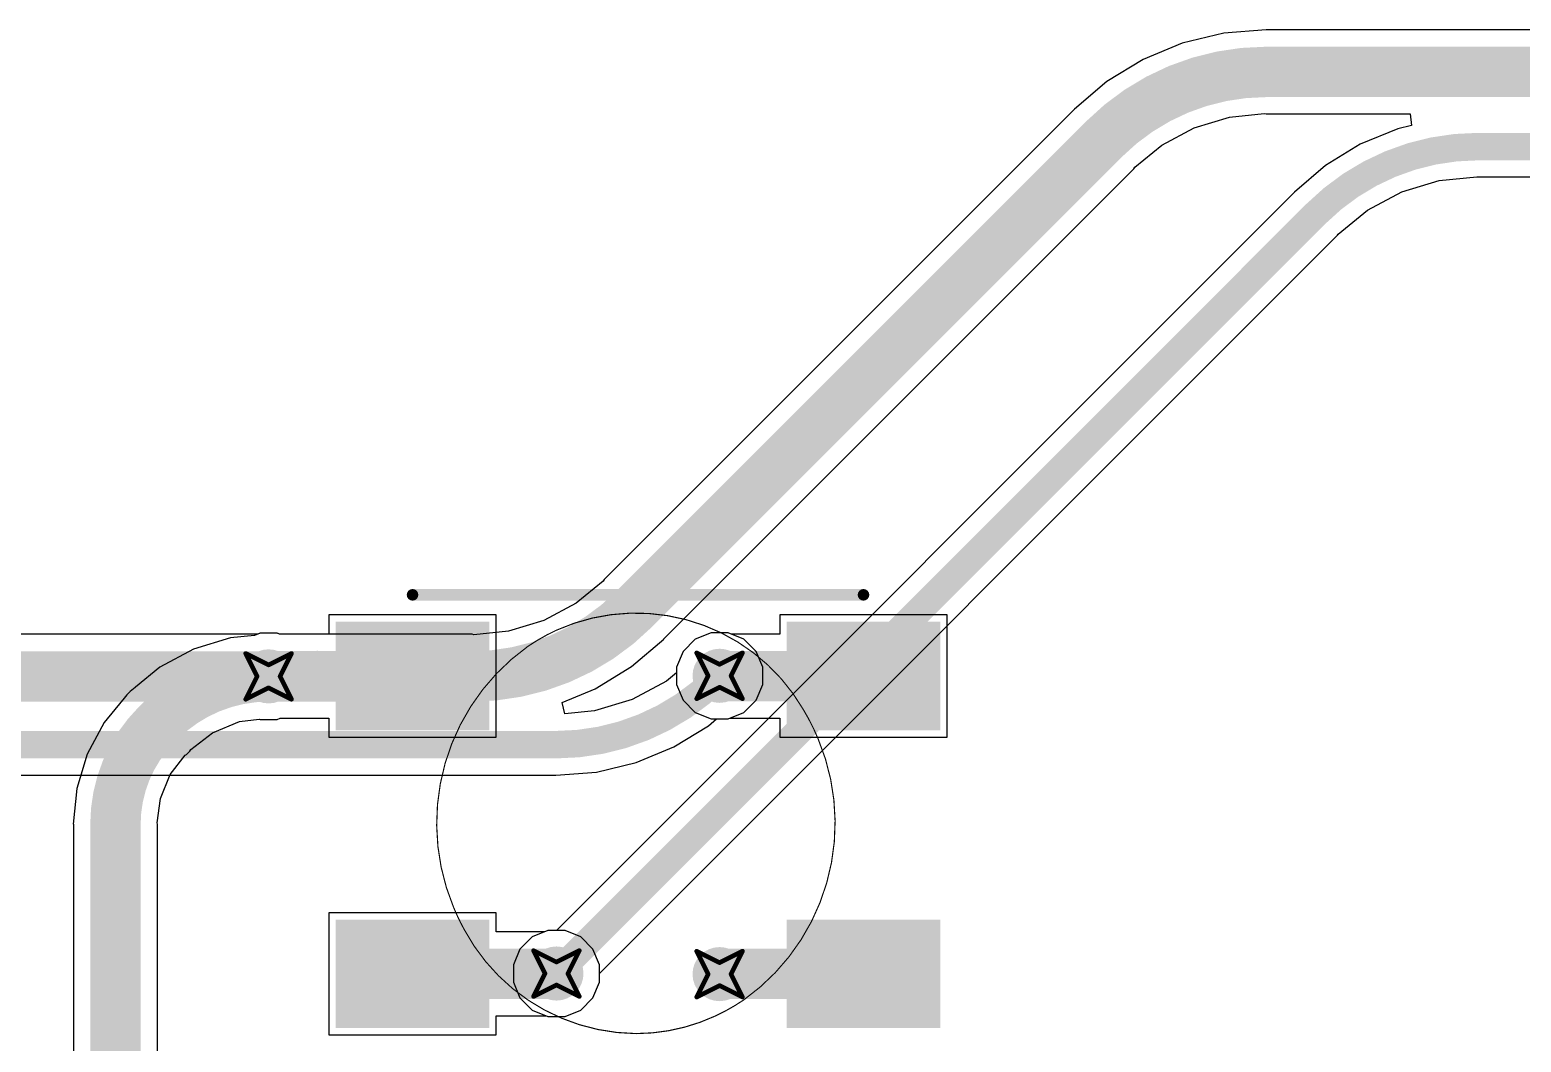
# Model space of a CAD drawing. Header units: inches. Extents: x -11 to 1110, y -7 to 455.
# Drawn here: x 111.7 to 128.23, y 318.6 to 329.82 of the extents above; entities that cross this region are included whole.
import ezdxf

# ---------------------------------------------------------------- set-up
doc = ezdxf.new("R2010")
doc.units = ezdxf.units.IN
for name, color, linetype in [('Bottom Layer', 5, 'Continuous'), ('Drill Drawing', 1, 'Continuous'), ('Mechanical 7', 56, 'Continuous'), ('Top Layer', 1, 'Continuous'), ('Top Overlay', 2, 'Continuous'), ('Top Paste', 8, 'Continuous'), ('Top Solder', 216, 'Continuous'), ('Via Holes', 16, 'Continuous')]:
    doc.layers.add(name, color=color, linetype=linetype)

msp = doc.modelspace()

# ---------------------------------------------------------------- hatches: boundary and pattern name
at = {"layer": 'Bottom Layer'}
h = msp.add_hatch(color=5, dxfattribs=at)
edge = h.paths.add_edge_path()
edge.add_arc((114.3471297, 322.65799832), 0.2999994, 0, 360)
h = msp.add_hatch(color=5, dxfattribs=at)
edge = h.paths.add_edge_path()
edge.add_arc((119.34712986, 322.66441944), 0.2999994, 0, 360)
h = msp.add_hatch(color=5, dxfattribs=at)
edge = h.paths.add_edge_path()
edge.add_arc((117.53839078, 319.36441842), 0.2999994, 0, 360)
h = msp.add_hatch(color=5, dxfattribs=at)
edge = h.paths.add_edge_path()
edge.add_arc((119.34712986, 319.35763662), 0.2999994, 0, 360)
at = {"layer": 'Top Layer'}
for points in [[(115.19276047, 323.16102754), (116.69276001, 323.16102754), (116.69276001, 322.16102954), (115.19276047, 322.16102954)], [(121.69276017, 322.16102954), (120.19276063, 322.16102954), (120.19276063, 323.16102754), (121.69276017, 323.16102754)], [(115.19276047, 319.86102652), (116.69276001, 319.86102652), (116.69276001, 318.86102852), (115.19276047, 318.86102852)], [(120.19276063, 319.86102652), (121.69276017, 319.86102652), (121.69276017, 318.86102852), (120.19276063, 318.86102852)]]:
    msp.add_hatch(color=1, dxfattribs=at).paths.add_polyline_path(points)
h = msp.add_hatch(color=1, dxfattribs=at)
edge = h.paths.add_edge_path()
edge.add_arc((114.3471297, 322.65799832), 0.2999994, 0, 360)
h = msp.add_hatch(color=1, dxfattribs=at)
edge = h.paths.add_edge_path()
edge.add_arc((119.34712986, 322.66441944), 0.2999994, 0, 360)
h = msp.add_hatch(color=1, dxfattribs=at)
edge = h.paths.add_edge_path()
edge.add_arc((117.53839078, 319.36441842), 0.2999994, 0, 360)
h = msp.add_hatch(color=1, dxfattribs=at)
edge = h.paths.add_edge_path()
edge.add_arc((119.34712986, 319.35763662), 0.2999994, 0, 360)
at = {"layer": 'Top Paste'}
for points in [[(115.19276047, 323.16102754), (116.69276001, 323.16102754), (116.69276001, 322.16102954), (115.19276047, 322.16102954)], [(121.69276017, 322.16102954), (120.19276063, 322.16102954), (120.19276063, 323.16102754), (121.69276017, 323.16102754)], [(115.19276047, 319.86102652), (116.69276001, 319.86102652), (116.69276001, 318.86102852), (115.19276047, 318.86102852)], [(120.19276063, 319.86102652), (121.69276017, 319.86102652), (121.69276017, 318.86102852), (120.19276063, 318.86102852)]]:
    msp.add_hatch(color=8, dxfattribs=at).paths.add_polyline_path(points)
at = {"layer": 'Top Solder'}
for points in [[(115.09116047, 323.26262754), (116.79436001, 323.26262754), (116.79436001, 322.05942954), (115.09116047, 322.05942954)], [(121.79436017, 322.05942954), (120.09116063, 322.05942954), (120.09116063, 323.26262754), (121.79436017, 323.26262754)], [(115.09116047, 319.96262652), (116.79436001, 319.96262652), (116.79436001, 318.75942852), (115.09116047, 318.75942852)], [(120.09116063, 319.96262652), (121.79436017, 319.96262652), (121.79436017, 318.75942852), (120.09116063, 318.75942852)]]:
    msp.add_hatch(color=216, dxfattribs=at).paths.add_polyline_path(points)
at = {"layer": 'Via Holes'}
h = msp.add_hatch(color=7, dxfattribs=at)
edge = h.paths.add_edge_path()
edge.add_arc((114.3471297, 322.65799832), 0.1499997, 0, 360)
h = msp.add_hatch(color=7, dxfattribs=at)
edge = h.paths.add_edge_path()
edge.add_arc((119.34712986, 322.66441944), 0.1499997, 0, 360)
h = msp.add_hatch(color=7, dxfattribs=at)
edge = h.paths.add_edge_path()
edge.add_arc((117.53839078, 319.36441842), 0.1499997, 0, 360)
h = msp.add_hatch(color=7, dxfattribs=at)
edge = h.paths.add_edge_path()
edge.add_arc((119.34712986, 319.35763662), 0.1499997, 0, 360)

# ---------------------------------------------------------------- linework, layer by layer
at = {"layer": 'Bottom Layer'}
for p, q in [((124.93636684, 329.78743034), (124.47763014, 329.67729848)), ((125.40668086, 329.82444576), (124.93636684, 329.78743034)), ((125.40668086, 329.82413334), (125.40668086, 329.82444576)), ((129.72550636, 329.82413334), (125.40668086, 329.82413334)), ((124.47763014, 329.67729848), (124.04177376, 329.49676036)), ((124.04177376, 329.49676036), (123.63952412, 329.25026098)), ((123.63952412, 329.25026098), (123.28078722, 328.94387094)), ((123.2810082, 328.94364996), (118.06892566, 323.73156742)), ((123.28078722, 328.94387094), (123.2810082, 328.94364996)), ((125.00087014, 328.85812308), (125.38559378, 328.8960148)), ((125.38559378, 328.8960148), (125.40668086, 328.89182126)), ((125.40668086, 328.89182126), (127.00342138, 328.89182126)), ((127.00342138, 328.89182126), (127.0184531, 328.76482126)), ((124.25103166, 328.54752934), (124.61065502, 328.739754)), ((124.61065502, 328.739754), (125.00087014, 328.85812308)), ((126.86659158, 328.7283621), (126.449201, 328.55547446)), ((127.0184531, 328.76482126), (126.86659158, 328.7283621)), ((126.449201, 328.55547446), (126.0639973, 328.31941956)), ((123.95219304, 328.30227964), (124.25103166, 328.54752934)), ((118.72816742, 323.07232566), (123.9402525, 328.2844082)), ((123.9402525, 328.2844082), (123.95219304, 328.30227964)), ((126.0639973, 328.31941956), (125.7204623, 328.02601146)), ((126.91141242, 328.0298748), (127.32556704, 328.1555082799999)), ((127.32556704, 328.1555082799999), (127.74148188, 328.19647086)), ((127.74148188, 328.19647086), (127.75627484, 328.19352954)), ((127.75627484, 328.19352954), (132.96199214, 328.19352954)), ((125.72216156, 328.0243122), (117.54006718, 319.84221782)), ((125.7204623, 328.02601146), (125.72216156, 328.0243122)), ((126.52972662, 327.82585946), (126.91141242, 328.0298748)), ((126.20666402, 327.56073172), (126.52972662, 327.82585946)), ((126.19828456, 327.5481892), (126.20666402, 327.56073172)), ((118.01619018, 319.36609482), (126.19828456, 327.5481892)), ((118.05698512, 323.71369852), (117.75814396, 323.46844628)), ((118.06892566, 323.73156742), (118.05698512, 323.71369852)), ((117.75814396, 323.46844628), (117.3985206, 323.27622162)), ((117.3985206, 323.27622162), (117.00830548, 323.15785254)), ((114.22398034, 323.12415436), (103.84770188, 323.12415436)), ((114.25209052, 323.13579772), (114.22398034, 323.12415436)), ((114.44216888, 323.13579772), (114.25209052, 323.13579772)), ((114.47027906, 323.12415436), (114.44216888, 323.13579772)), ((116.60249476, 323.12415436), (114.47027906, 323.12415436)), ((116.62358184, 323.11996082), (116.60249476, 323.12415436)), ((117.00830548, 323.15785254), (116.62358184, 323.11996082)), ((119.25209068, 323.14221884), (119.07647762, 323.06947832)), ((119.44216904, 323.14221884), (119.25209068, 323.14221884)), ((119.6177821, 323.06947832), (119.44216904, 323.14221884)), ((118.3696515, 322.76571464), (118.7283884, 323.07210468)), ((118.7283884, 323.07210468), (118.72816742, 323.07232566)), ((118.94207098, 322.93507168), (118.86933046, 322.75945862)), ((119.07647762, 323.06947832), (118.94207098, 322.93507168)), ((119.75218874, 322.93507168), (119.6177821, 323.06947832)), ((119.82492926, 322.75945862), (119.75218874, 322.93507168)), ((117.96740186, 322.51921526), (118.3696515, 322.76571464)), ((118.757954, 322.60513838), (118.3762682, 322.40112304)), ((118.86933046, 322.69654282), (118.757954, 322.60513838)), ((118.86933046, 322.75945862), (118.86933046, 322.69654282)), ((119.82492926, 322.56938026), (119.82492926, 322.75945862)), ((117.60129134, 322.3675671), (117.96740186, 322.51921526)), ((119.75218874, 322.3937672), (119.82492926, 322.56938026)), ((117.63248762, 322.24302582), (117.60129134, 322.3675671)), ((117.96211358, 322.27548956), (117.63248762, 322.24302582)), ((118.3762682, 322.40112304), (117.96211358, 322.27548956)), ((119.6177821, 322.25936056), (119.75218874, 322.3937672)), ((118.83847962, 321.8755233799999), (119.22368332, 322.1115782799999)), ((119.22368332, 322.1115782799999), (119.31154446, 322.18662004)), ((119.31154446, 322.18662004), (119.44216904, 322.18662004)), ((119.44216904, 322.18662004), (119.6177821, 322.25936056)), ((118.42108904, 321.70263574), (118.83847962, 321.8755233799999)), ((117.9817935, 321.59716986), (118.42108904, 321.70263574)), ((104.95747868, 321.56412954), (117.53140578, 321.56412954)), ((117.53140578, 321.56172416), (117.9817935, 321.59716986)), ((117.53140578, 321.56412954), (117.53140578, 321.56172416)), ((117.4433516, 319.84221782), (117.26773854, 319.7694773)), ((117.54006718, 319.84221782), (117.4433516, 319.84221782)), ((117.1333319, 319.63507066), (117.06059138, 319.4594576)), ((117.26773854, 319.7694773), (117.1333319, 319.63507066)), ((117.06059138, 319.4594576), (117.06059138, 319.26937924)), ((118.01619018, 319.26937924), (118.01619018, 319.36609482)), ((117.06059138, 319.26937924), (117.1333319, 319.09376618)), ((117.94344966, 319.09376618), (118.01619018, 319.26937924)), ((117.1333319, 319.09376618), (117.26773854, 318.95935954)), ((117.26773854, 318.95935954), (117.4433516, 318.88661902)), ((117.63342996, 318.88661902), (117.80904302, 318.95935954)), ((117.80904302, 318.95935954), (117.94344966, 319.09376618)), ((117.4433516, 318.88661902), (117.63342996, 318.88661902))]:
    msp.add_line(p, q, dxfattribs=at)
for points in [[(123.61062908, 328.61402908, 0.5588, 0.5588, -0.198912367379658), (125.40668086, 329.3579773, 0.5588, 0.5588, 0)], [(125.40668086, 329.3579773, 0.5588, 0.5588, 0), (129.84865572, 329.3579773, 0.5588, 0.5588, 0)], [(118.39854654, 323.40194654, 0.5588, 0.5588, 0), (123.61062908, 328.61402908, 0.5588, 0.5588, 0)], [(125.96022306, 327.7862507, 0.3048, 0.3048, -0.198912367379658), (127.75627484, 328.53019892, 0.3048, 0.3048, 0)], [(127.75627484, 328.53019892, 0.3048, 0.3048, 0), (132.96199214, 328.53019892, 0.3048, 0.3048, 0)], [(117.53839078, 319.36441842, 0.3048, 0.3048, 0), (125.96022306, 327.7862507, 0.3048, 0.3048, 0)], [(118.39854654, 323.40194654, 0.5588, 0.5588, -0.198912367379658), (116.60249476, 322.65799832, 0.5588, 0.5588, 0)], [(103.84770188, 322.65799832, 0.5588, 0.5588, 0), (114.3471297, 322.65799832, 0.5588, 0.5588, 0)], [(114.3471297, 322.65799832, 0.5588, 0.5588, 0), (116.60249476, 322.65799832, 0.5588, 0.5588, 0)], [(119.32745756, 322.64474714, 0.3048, 0.3048, -0.198912367379658), (117.53140578, 321.90079892, 0.3048, 0.3048, 0)], [(119.32745756, 322.64474714, 0.3048, 0.3048, 0), (119.34712986, 322.66441944, 0.3048, 0.3048, 0)], [(104.95747868, 321.90079892, 0.3048, 0.3048, 0), (117.53140578, 321.90079892, 0.3048, 0.3048, 0)]]:
    msp.add_lwpolyline(points, format="xyseb", dxfattribs=at)
for points in [[(125.26698086, 329.3579773, 0.2794, 0.2794, 1), (125.54638086, 329.3579773, 0.2794, 0.2794, 1)], [(125.26698086, 329.3579773, 0.2794, 0.2794, 1), (125.54638086, 329.3579773, 0.2794, 0.2794, 1)], [(123.47092908, 328.61402908, 0.2794, 0.2794, 1), (123.75032908, 328.61402908, 0.2794, 0.2794, 1)], [(123.47092908, 328.61402908, 0.2794, 0.2794, 1), (123.75032908, 328.61402908, 0.2794, 0.2794, 1)], [(127.68007484, 328.53019892, 0.1524, 0.1524, 1), (127.83247484, 328.53019892, 0.1524, 0.1524, 1)], [(127.68007484, 328.53019892, 0.1524, 0.1524, 1), (127.83247484, 328.53019892, 0.1524, 0.1524, 1)], [(125.88402306, 327.7862507, 0.1524, 0.1524, 1), (126.03642306, 327.7862507, 0.1524, 0.1524, 1)], [(125.88402306, 327.7862507, 0.1524, 0.1524, 1), (126.03642306, 327.7862507, 0.1524, 0.1524, 1)], [(118.25884654, 323.40194654, 0.2794, 0.2794, 1), (118.53824654, 323.40194654, 0.2794, 0.2794, 1)], [(118.25884654, 323.40194654, 0.2794, 0.2794, 1), (118.53824654, 323.40194654, 0.2794, 0.2794, 1)], [(114.2074297, 322.65799832, 0.2794, 0.2794, 1), (114.4868297, 322.65799832, 0.2794, 0.2794, 1)], [(114.2074297, 322.65799832, 0.2794, 0.2794, 1), (114.4868297, 322.65799832, 0.2794, 0.2794, 1)], [(116.46279476, 322.65799832, 0.2794, 0.2794, 1), (116.74219476, 322.65799832, 0.2794, 0.2794, 1)], [(116.46279476, 322.65799832, 0.2794, 0.2794, 1), (116.74219476, 322.65799832, 0.2794, 0.2794, 1)], [(119.25125756, 322.64474714, 0.1524, 0.1524, 1), (119.40365756, 322.64474714, 0.1524, 0.1524, 1)], [(119.25125756, 322.64474714, 0.1524, 0.1524, 1), (119.40365756, 322.64474714, 0.1524, 0.1524, 1)], [(119.27092986, 322.66441944, 0.1524, 0.1524, 1), (119.42332986, 322.66441944, 0.1524, 0.1524, 1)], [(117.45520578, 321.90079892, 0.1524, 0.1524, 1), (117.60760578, 321.90079892, 0.1524, 0.1524, 1)], [(117.45520578, 321.90079892, 0.1524, 0.1524, 1), (117.60760578, 321.90079892, 0.1524, 0.1524, 1)], [(117.46219078, 319.36441842, 0.1524, 0.1524, 1), (117.61459078, 319.36441842, 0.1524, 0.1524, 1)]]:
    msp.add_lwpolyline(points, format="xyseb", close=True, dxfattribs=at)
at = {"layer": 'Drill Drawing'}
for points in [[(114.0931297, 322.91199832, 0.0508, 0.0508, 0), (114.3471297, 322.78499832, 0.0508, 0.0508, 0)], [(114.0931297, 322.91199832, 0.0508, 0.0508, 0), (114.2201297, 322.65799832, 0.0508, 0.0508, 0)], [(114.3471297, 322.78499832, 0.0508, 0.0508, 0), (114.6011297, 322.91199832, 0.0508, 0.0508, 0)], [(114.4741297, 322.65799832, 0.0508, 0.0508, 0), (114.6011297, 322.91199832, 0.0508, 0.0508, 0)], [(119.09312986, 322.91841944, 0.0508, 0.0508, 0), (119.34712986, 322.79141944, 0.0508, 0.0508, 0)], [(119.09312986, 322.91841944, 0.0508, 0.0508, 0), (119.22012986, 322.66441944, 0.0508, 0.0508, 0)], [(119.34712986, 322.79141944, 0.0508, 0.0508, 0), (119.60112986, 322.91841944, 0.0508, 0.0508, 0)], [(119.47412986, 322.66441944, 0.0508, 0.0508, 0), (119.60112986, 322.91841944, 0.0508, 0.0508, 0)], [(114.0931297, 322.40399832, 0.0508, 0.0508, 0), (114.2201297, 322.65799832, 0.0508, 0.0508, 0)], [(114.4741297, 322.65799832, 0.0508, 0.0508, 0), (114.6011297, 322.40399832, 0.0508, 0.0508, 0)], [(119.09312986, 322.4104194399999, 0.0508, 0.0508, 0), (119.22012986, 322.66441944, 0.0508, 0.0508, 0)], [(119.47412986, 322.66441944, 0.0508, 0.0508, 0), (119.60112986, 322.4104194399999, 0.0508, 0.0508, 0)], [(114.0931297, 322.40399832, 0.0508, 0.0508, 0), (114.3471297, 322.53099832, 0.0508, 0.0508, 0)], [(114.3471297, 322.53099832, 0.0508, 0.0508, 0), (114.6011297, 322.40399832, 0.0508, 0.0508, 0)], [(119.09312986, 322.4104194399999, 0.0508, 0.0508, 0), (119.34712986, 322.53741944, 0.0508, 0.0508, 0)], [(119.34712986, 322.53741944, 0.0508, 0.0508, 0), (119.60112986, 322.4104194399999, 0.0508, 0.0508, 0)], [(117.28439078, 319.61841842, 0.0508, 0.0508, 0), (117.53839078, 319.49141842, 0.0508, 0.0508, 0)], [(117.28439078, 319.61841842, 0.0508, 0.0508, 0), (117.41139078, 319.36441842, 0.0508, 0.0508, 0)], [(117.53839078, 319.49141842, 0.0508, 0.0508, 0), (117.79239078, 319.61841842, 0.0508, 0.0508, 0)], [(117.66539078, 319.36441842, 0.0508, 0.0508, 0), (117.79239078, 319.61841842, 0.0508, 0.0508, 0)], [(119.09312986, 319.61163662, 0.0508, 0.0508, 0), (119.34712986, 319.4846366199999, 0.0508, 0.0508, 0)], [(119.09312986, 319.61163662, 0.0508, 0.0508, 0), (119.22012986, 319.35763662, 0.0508, 0.0508, 0)], [(119.34712986, 319.4846366199999, 0.0508, 0.0508, 0), (119.60112986, 319.61163662, 0.0508, 0.0508, 0)], [(119.47412986, 319.35763662, 0.0508, 0.0508, 0), (119.60112986, 319.61163662, 0.0508, 0.0508, 0)], [(117.28439078, 319.11041842, 0.0508, 0.0508, 0), (117.41139078, 319.36441842, 0.0508, 0.0508, 0)], [(117.66539078, 319.36441842, 0.0508, 0.0508, 0), (117.79239078, 319.11041842, 0.0508, 0.0508, 0)], [(119.09312986, 319.10363662, 0.0508, 0.0508, 0), (119.22012986, 319.35763662, 0.0508, 0.0508, 0)], [(119.47412986, 319.35763662, 0.0508, 0.0508, 0), (119.60112986, 319.10363662, 0.0508, 0.0508, 0)], [(117.28439078, 319.11041842, 0.0508, 0.0508, 0), (117.53839078, 319.23741842, 0.0508, 0.0508, 0)], [(117.53839078, 319.23741842, 0.0508, 0.0508, 0), (117.79239078, 319.11041842, 0.0508, 0.0508, 0)], [(119.09312986, 319.10363662, 0.0508, 0.0508, 0), (119.34712986, 319.23063662, 0.0508, 0.0508, 0)], [(119.34712986, 319.23063662, 0.0508, 0.0508, 0), (119.60112986, 319.10363662, 0.0508, 0.0508, 0)]]:
    msp.add_lwpolyline(points, format="xyseb", dxfattribs=at)
for points in [[(114.0804297, 322.91199832, 0.0254, 0.0254, 1), (114.1058297, 322.91199832, 0.0254, 0.0254, 1)], [(114.0804297, 322.91199832, 0.0254, 0.0254, 1), (114.1058297, 322.91199832, 0.0254, 0.0254, 1)], [(114.5884297, 322.91199832, 0.0254, 0.0254, 1), (114.6138297, 322.91199832, 0.0254, 0.0254, 1)], [(114.5884297, 322.91199832, 0.0254, 0.0254, 1), (114.6138297, 322.91199832, 0.0254, 0.0254, 1)], [(119.08042986, 322.91841944, 0.0254, 0.0254, 1), (119.10582986, 322.91841944, 0.0254, 0.0254, 1)], [(119.08042986, 322.91841944, 0.0254, 0.0254, 1), (119.10582986, 322.91841944, 0.0254, 0.0254, 1)], [(119.58842986, 322.91841944, 0.0254, 0.0254, 1), (119.61382986, 322.91841944, 0.0254, 0.0254, 1)], [(119.58842986, 322.91841944, 0.0254, 0.0254, 1), (119.61382986, 322.91841944, 0.0254, 0.0254, 1)], [(114.3344297, 322.78499832, 0.0254, 0.0254, 1), (114.3598297, 322.78499832, 0.0254, 0.0254, 1)], [(114.3344297, 322.78499832, 0.0254, 0.0254, 1), (114.3598297, 322.78499832, 0.0254, 0.0254, 1)], [(119.33442986, 322.79141944, 0.0254, 0.0254, 1), (119.35982986, 322.79141944, 0.0254, 0.0254, 1)], [(119.33442986, 322.79141944, 0.0254, 0.0254, 1), (119.35982986, 322.79141944, 0.0254, 0.0254, 1)], [(114.2074297, 322.65799832, 0.0254, 0.0254, 1), (114.2328297, 322.65799832, 0.0254, 0.0254, 1)], [(114.2074297, 322.65799832, 0.0254, 0.0254, 1), (114.2328297, 322.65799832, 0.0254, 0.0254, 1)], [(114.4614297, 322.65799832, 0.0254, 0.0254, 1), (114.4868297, 322.65799832, 0.0254, 0.0254, 1)], [(114.4614297, 322.65799832, 0.0254, 0.0254, 1), (114.4868297, 322.65799832, 0.0254, 0.0254, 1)], [(119.20742986, 322.66441944, 0.0254, 0.0254, 1), (119.23282986, 322.66441944, 0.0254, 0.0254, 1)], [(119.20742986, 322.66441944, 0.0254, 0.0254, 1), (119.23282986, 322.66441944, 0.0254, 0.0254, 1)], [(119.46142986, 322.66441944, 0.0254, 0.0254, 1), (119.48682986, 322.66441944, 0.0254, 0.0254, 1)], [(119.46142986, 322.66441944, 0.0254, 0.0254, 1), (119.48682986, 322.66441944, 0.0254, 0.0254, 1)], [(114.3344297, 322.53099832, 0.0254, 0.0254, 1), (114.3598297, 322.53099832, 0.0254, 0.0254, 1)], [(114.3344297, 322.53099832, 0.0254, 0.0254, 1), (114.3598297, 322.53099832, 0.0254, 0.0254, 1)], [(119.08042986, 322.4104194399999, 0.0254, 0.0254, 1), (119.10582986, 322.4104194399999, 0.0254, 0.0254, 1)], [(119.08042986, 322.4104194399999, 0.0254, 0.0254, 1), (119.10582986, 322.4104194399999, 0.0254, 0.0254, 1)], [(119.33442986, 322.53741944, 0.0254, 0.0254, 1), (119.35982986, 322.53741944, 0.0254, 0.0254, 1)], [(119.33442986, 322.53741944, 0.0254, 0.0254, 1), (119.35982986, 322.53741944, 0.0254, 0.0254, 1)], [(119.58842986, 322.4104194399999, 0.0254, 0.0254, 1), (119.61382986, 322.4104194399999, 0.0254, 0.0254, 1)], [(119.58842986, 322.4104194399999, 0.0254, 0.0254, 1), (119.61382986, 322.4104194399999, 0.0254, 0.0254, 1)], [(114.0804297, 322.40399832, 0.0254, 0.0254, 1), (114.1058297, 322.40399832, 0.0254, 0.0254, 1)], [(114.0804297, 322.40399832, 0.0254, 0.0254, 1), (114.1058297, 322.40399832, 0.0254, 0.0254, 1)], [(114.5884297, 322.40399832, 0.0254, 0.0254, 1), (114.6138297, 322.40399832, 0.0254, 0.0254, 1)], [(114.5884297, 322.40399832, 0.0254, 0.0254, 1), (114.6138297, 322.40399832, 0.0254, 0.0254, 1)], [(117.27169078, 319.61841842, 0.0254, 0.0254, 1), (117.29709078, 319.61841842, 0.0254, 0.0254, 1)], [(117.27169078, 319.61841842, 0.0254, 0.0254, 1), (117.29709078, 319.61841842, 0.0254, 0.0254, 1)], [(117.77969078, 319.61841842, 0.0254, 0.0254, 1), (117.80509078, 319.61841842, 0.0254, 0.0254, 1)], [(117.77969078, 319.61841842, 0.0254, 0.0254, 1), (117.80509078, 319.61841842, 0.0254, 0.0254, 1)], [(119.08042986, 319.61163662, 0.0254, 0.0254, 1), (119.10582986, 319.61163662, 0.0254, 0.0254, 1)], [(119.08042986, 319.61163662, 0.0254, 0.0254, 1), (119.10582986, 319.61163662, 0.0254, 0.0254, 1)], [(119.58842986, 319.61163662, 0.0254, 0.0254, 1), (119.61382986, 319.61163662, 0.0254, 0.0254, 1)], [(119.58842986, 319.61163662, 0.0254, 0.0254, 1), (119.61382986, 319.61163662, 0.0254, 0.0254, 1)], [(117.52569078, 319.49141842, 0.0254, 0.0254, 1), (117.55109078, 319.49141842, 0.0254, 0.0254, 1)], [(117.52569078, 319.49141842, 0.0254, 0.0254, 1), (117.55109078, 319.49141842, 0.0254, 0.0254, 1)], [(119.33442986, 319.4846366199999, 0.0254, 0.0254, 1), (119.35982986, 319.4846366199999, 0.0254, 0.0254, 1)], [(119.33442986, 319.4846366199999, 0.0254, 0.0254, 1), (119.35982986, 319.4846366199999, 0.0254, 0.0254, 1)], [(117.39869078, 319.36441842, 0.0254, 0.0254, 1), (117.42409078, 319.36441842, 0.0254, 0.0254, 1)], [(117.39869078, 319.36441842, 0.0254, 0.0254, 1), (117.42409078, 319.36441842, 0.0254, 0.0254, 1)], [(117.65269078, 319.36441842, 0.0254, 0.0254, 1), (117.67809078, 319.36441842, 0.0254, 0.0254, 1)], [(117.65269078, 319.36441842, 0.0254, 0.0254, 1), (117.67809078, 319.36441842, 0.0254, 0.0254, 1)], [(119.20742986, 319.35763662, 0.0254, 0.0254, 1), (119.23282986, 319.35763662, 0.0254, 0.0254, 1)], [(119.20742986, 319.35763662, 0.0254, 0.0254, 1), (119.23282986, 319.35763662, 0.0254, 0.0254, 1)], [(119.46142986, 319.35763662, 0.0254, 0.0254, 1), (119.48682986, 319.35763662, 0.0254, 0.0254, 1)], [(119.46142986, 319.35763662, 0.0254, 0.0254, 1), (119.48682986, 319.35763662, 0.0254, 0.0254, 1)], [(117.27169078, 319.11041842, 0.0254, 0.0254, 1), (117.29709078, 319.11041842, 0.0254, 0.0254, 1)], [(117.27169078, 319.11041842, 0.0254, 0.0254, 1), (117.29709078, 319.11041842, 0.0254, 0.0254, 1)], [(117.52569078, 319.23741842, 0.0254, 0.0254, 1), (117.55109078, 319.23741842, 0.0254, 0.0254, 1)], [(117.52569078, 319.23741842, 0.0254, 0.0254, 1), (117.55109078, 319.23741842, 0.0254, 0.0254, 1)], [(117.77969078, 319.11041842, 0.0254, 0.0254, 1), (117.80509078, 319.11041842, 0.0254, 0.0254, 1)], [(117.77969078, 319.11041842, 0.0254, 0.0254, 1), (117.80509078, 319.11041842, 0.0254, 0.0254, 1)], [(119.08042986, 319.10363662, 0.0254, 0.0254, 1), (119.10582986, 319.10363662, 0.0254, 0.0254, 1)], [(119.08042986, 319.10363662, 0.0254, 0.0254, 1), (119.10582986, 319.10363662, 0.0254, 0.0254, 1)], [(119.33442986, 319.23063662, 0.0254, 0.0254, 1), (119.35982986, 319.23063662, 0.0254, 0.0254, 1)], [(119.33442986, 319.23063662, 0.0254, 0.0254, 1), (119.35982986, 319.23063662, 0.0254, 0.0254, 1)], [(119.58842986, 319.10363662, 0.0254, 0.0254, 1), (119.61382986, 319.10363662, 0.0254, 0.0254, 1)], [(119.58842986, 319.10363662, 0.0254, 0.0254, 1), (119.61382986, 319.10363662, 0.0254, 0.0254, 1)]]:
    msp.add_lwpolyline(points, format="xyseb", close=True, dxfattribs=at)
at = {"layer": 'Mechanical 7'}
for points in [[(117.54022466, 323.17054238, 0.0127, 0.0127, -0.3842172021155312), (120.27341198, 322.2940341, 0.0127, 0.0127, 0)], [(117.22334696, 322.99154604, 0.0127, 0.0127, -0.04161752278465524), (117.54022466, 323.17054238, 0.0127, 0.0127, 0)], [(116.39651854, 320.1013918, 0.0127, 0.0127, -0.3505660396681167), (117.22334696, 322.99154604, 0.0127, 0.0127, 0)], [(120.27341452, 322.2940341, 0.0127, 0.0127, -0.03922704677512187), (120.44217974, 321.95911732, 0.0127, 0.0127, 0)], [(120.4421772, 321.95911986, 0.0127, 0.0127, -0.3509869629956346), (119.61503636, 319.07187646, 0.0127, 0.0127, 0)], [(116.51787466, 319.84847638, 0.0127, 0.0127, -0.02913204623496719), (116.396516, 320.1013918, 0.0127, 0.0127, 0)], [(118.42074868, 318.69837962, 0.0127, 0.0127, -0.2733046562788225), (116.5178772, 319.84847638, 0.0127, 0.0127, 0)], [(119.61503636, 319.07187392, 0.0127, 0.0127, -0.04158296468539645), (119.29810532, 318.89276836, 0.0127, 0.0127, 0)], [(119.29810532, 318.89276836, 0.0127, 0.0127, -0.1087970465133423), (118.42074614, 318.69837962, 0.0127, 0.0127, 0)]]:
    msp.add_lwpolyline(points, format="xyseb", dxfattribs=at)
for points in [[(117.53704966, 323.17054238, 0.00635, 0.00635, 1), (117.54339966, 323.17054238, 0.00635, 0.00635, 1)], [(117.53704966, 323.17054238, 0.00635, 0.00635, 1), (117.54339966, 323.17054238, 0.00635, 0.00635, 1)], [(117.22017196, 322.99154604, 0.00635, 0.00635, 1), (117.22652196, 322.99154604, 0.00635, 0.00635, 1)], [(117.22017196, 322.99154604, 0.00635, 0.00635, 1), (117.22652196, 322.99154604, 0.00635, 0.00635, 1)], [(120.27023698, 322.2940341, 0.00635, 0.00635, 1), (120.27658698, 322.2940341, 0.00635, 0.00635, 1)], [(120.27023952, 322.2940341, 0.00635, 0.00635, 1), (120.27658952, 322.2940341, 0.00635, 0.00635, 1)], [(120.4390022, 321.95911986, 0.00635, 0.00635, 1), (120.4453522, 321.95911986, 0.00635, 0.00635, 1)], [(120.43900474, 321.95911732, 0.00635, 0.00635, 1), (120.44535474, 321.95911732, 0.00635, 0.00635, 1)], [(116.393341, 320.1013918, 0.00635, 0.00635, 1), (116.399691, 320.1013918, 0.00635, 0.00635, 1)], [(116.39334354, 320.1013918, 0.00635, 0.00635, 1), (116.39969354, 320.1013918, 0.00635, 0.00635, 1)], [(116.51469966, 319.84847638, 0.00635, 0.00635, 1), (116.52104966, 319.84847638, 0.00635, 0.00635, 1)], [(116.5147022, 319.84847638, 0.00635, 0.00635, 1), (116.5210522, 319.84847638, 0.00635, 0.00635, 1)], [(119.61186136, 319.07187646, 0.00635, 0.00635, 1), (119.61821136, 319.07187646, 0.00635, 0.00635, 1)], [(119.61186136, 319.07187392, 0.00635, 0.00635, 1), (119.61821136, 319.07187392, 0.00635, 0.00635, 1)], [(119.29493032, 318.89276836, 0.00635, 0.00635, 1), (119.30128032, 318.89276836, 0.00635, 0.00635, 1)], [(119.29493032, 318.89276836, 0.00635, 0.00635, 1), (119.30128032, 318.89276836, 0.00635, 0.00635, 1)], [(118.41757114, 318.69837962, 0.00635, 0.00635, 1), (118.42392114, 318.69837962, 0.00635, 0.00635, 1)], [(118.41757368, 318.69837962, 0.00635, 0.00635, 1), (118.42392368, 318.69837962, 0.00635, 0.00635, 1)]]:
    msp.add_lwpolyline(points, format="xyseb", close=True, dxfattribs=at)
at = {"layer": 'Top Layer'}
for p, q in [((116.87055874, 323.33882754), (115.01496174, 323.33882754)), ((115.01496174, 323.33882754), (115.01496174, 323.1256682)), ((116.87055874, 321.98322954), (116.87055874, 323.33882754)), ((121.8705589, 323.33882754), (120.0149619, 323.33882754)), ((120.0149619, 323.33882754), (120.0149619, 323.12718458)), ((121.8705589, 321.98322954), (121.8705589, 323.33882754)), ((114.19031772, 323.11020976), (113.92350088, 323.08393092)), ((114.25209052, 323.13579772), (114.19031772, 323.11020976)), ((114.44216888, 323.13579772), (114.25209052, 323.13579772)), ((114.466624, 323.1256682), (114.44216888, 323.13579772)), ((115.01496174, 323.1256682), (114.466624, 323.1256682)), ((119.25209068, 323.14221884), (119.07647762, 323.06947832)), ((119.44216904, 323.14221884), (119.25209068, 323.14221884)), ((119.47846564, 323.12718458), (119.44216904, 323.14221884)), ((120.0149619, 323.12718458), (119.47846564, 323.12718458)), ((113.51615346, 322.960365), (113.14074146, 322.75970246)), ((113.92350088, 323.08393092), (113.51615346, 322.960365)), ((118.94207098, 322.93507168), (118.86933046, 322.75945862)), ((119.07647762, 323.06947832), (118.94207098, 322.93507168)), ((113.14074146, 322.75970246), (112.86970314, 322.5372645)), ((118.86933046, 322.75945862), (118.86933046, 322.56938026)), ((112.77599746, 322.45299492), (112.72985074, 322.39675424)), ((112.81179114, 322.4897461799999), (112.77599746, 322.45299492)), ((112.77599746, 322.45299492), (112.77599746, 322.45299492)), ((112.86846362, 322.5362485), (112.81179114, 322.4897461799999)), ((112.86850426, 322.53628406), (112.86846362, 322.5362485)), ((112.86970314, 322.5372645), (112.86850426, 322.53628406)), ((118.86933046, 322.56938026), (118.94207098, 322.3937672)), ((112.72873822, 322.39540042), (112.5238034, 322.14568794)), ((112.72980248, 322.3967009), (112.72873822, 322.39540042)), ((112.72985074, 322.39675424), (112.72980248, 322.3967009)), ((118.94207098, 322.3937672), (119.07647762, 322.25936056)), ((112.5238034, 322.14568794), (112.3364022, 321.79508412)), ((113.72486272, 322.03201024), (114.0250196, 322.1563407)), ((114.0250196, 322.1563407), (114.2410339, 322.18477854)), ((114.2410339, 322.18477854), (114.25209052, 322.18019892)), ((114.25209052, 322.18019892), (114.44216888, 322.18019892)), ((114.44216888, 322.18019892), (114.47393412, 322.19335612)), ((114.47393412, 322.19335612), (115.01496174, 322.19335612)), ((115.01496174, 322.19335612), (115.01496174, 321.98322954)), ((119.07647762, 322.25936056), (119.25209068, 322.18662004)), ((119.25209068, 322.18662004), (119.44216904, 322.18662004)), ((119.44216904, 322.18662004), (119.4620928, 322.1948725)), ((119.4620928, 322.1948725), (120.0149619, 322.1948725)), ((120.0149619, 322.1948725), (120.0149619, 321.98322954)), ((113.48387514, 321.84709316), (113.72486272, 322.03201024)), ((115.01496174, 321.98322954), (116.87055874, 321.98322954)), ((120.0149619, 321.98322954), (121.8705589, 321.98322954)), ((112.3364022, 321.79508412), (112.22099984, 321.41465562)), ((113.2569236, 321.56926796), (113.4212743, 321.78345854)), ((113.4212743, 321.78345854), (113.43582088, 321.79317912)), ((113.43582088, 321.79317912), (113.47206922, 321.82942492)), ((113.47206922, 321.82942492), (113.48387514, 321.84709316)), ((113.14698224, 321.30385066), (113.2569236, 321.56926796)), ((112.22099984, 321.41465562), (112.1820337, 321.01902268)), ((113.11174228, 321.03618038), (113.14698224, 321.30385066)), ((112.1820337, 321.01902268), (112.18284396, 321.01902268)), ((112.18284396, 321.01902268), (112.18284396, 314.30246258)), ((113.11515604, 321.01902268), (113.11174228, 321.03618038)), ((113.11515604, 314.30246258), (113.11515604, 321.01902268)), ((116.87055874, 320.03882652), (115.01496174, 320.03882652)), ((115.01496174, 320.03882652), (115.01496174, 318.68322852)), ((116.87055874, 319.82718356), (116.87055874, 320.03882652)), ((117.407055, 319.82718356), (116.87055874, 319.82718356)), ((117.4433516, 319.84221782), (117.407055, 319.82718356)), ((117.63342996, 319.84221782), (117.4433516, 319.84221782)), ((117.80904302, 319.7694773), (117.63342996, 319.84221782)), ((117.94344966, 319.63507066), (117.80904302, 319.7694773)), ((118.01619018, 319.4594576), (117.94344966, 319.63507066)), ((118.01619018, 319.26937924), (118.01619018, 319.4594576)), ((117.94344966, 319.09376618), (118.01619018, 319.26937924)), ((117.63342996, 318.88661902), (117.80904302, 318.95935954)), ((117.80904302, 318.95935954), (117.94344966, 319.09376618)), ((116.87055874, 318.68322852), (116.87055874, 318.8948714799999)), ((116.87055874, 318.8948714799999), (117.42342784, 318.8948714799999)), ((117.42342784, 318.8948714799999), (117.4433516, 318.88661902)), ((117.4433516, 318.88661902), (117.63342996, 318.88661902)), ((115.01496174, 318.68322852), (116.87055874, 318.68322852))]:
    msp.add_line(p, q, dxfattribs=at)
for points in [[(113.1424458, 322.1590458, 0.5588, 0.5588, -0.1988963762011826), (114.3471297, 322.65799832, 0.5588, 0.5588, 0)], [(114.3471297, 322.65799832, 0.5588, 0.5588, 0), (114.34864354, 322.65951216, 0.5588, 0.5588, 0)], [(114.34864354, 322.65951216, 0.5588, 0.5588, 0), (115.94124386, 322.65951216, 0.5588, 0.5588, 0)], [(115.94124386, 322.65951216, 0.5588, 0.5588, 0), (115.94276024, 322.66102854, 0.5588, 0.5588, 0)], [(119.34712986, 322.66102854, 0.5588, 0.5588, 0), (120.9427604, 322.66102854, 0.5588, 0.5588, 0)], [(113.1062, 322.1228, 0.5588, 0.5588, 0), (113.1424458, 322.1590458, 0.5588, 0.5588, 0)], [(112.649, 321.01902268, 0.5588, 0.5588, -0.198912367379658), (113.1062, 322.1228, 0.5588, 0.5588, 0)], [(112.649, 314.30246258, 0.5588, 0.5588, 0), (112.649, 321.01902268, 0.5588, 0.5588, 0)], [(115.94276024, 319.3610275199999, 0.5588, 0.5588, 0), (117.53839078, 319.3610275199999, 0.5588, 0.5588, 0)], [(119.34712986, 319.3610275199999, 0.5588, 0.5588, 0), (120.9427604, 319.3610275199999, 0.5588, 0.5588, 0)]]:
    msp.add_lwpolyline(points, format="xyseb", dxfattribs=at)
for points in [[(114.2074297, 322.65799832, 0.2794, 0.2794, 1), (114.4868297, 322.65799832, 0.2794, 0.2794, 1)], [(114.2074297, 322.65799832, 0.2794, 0.2794, 1), (114.4868297, 322.65799832, 0.2794, 0.2794, 1)], [(114.20894354, 322.65951216, 0.2794, 0.2794, 1), (114.48834354, 322.65951216, 0.2794, 0.2794, 1)], [(114.20894354, 322.65951216, 0.2794, 0.2794, 1), (114.48834354, 322.65951216, 0.2794, 0.2794, 1)], [(115.80154386, 322.65951216, 0.2794, 0.2794, 1), (116.08094386, 322.65951216, 0.2794, 0.2794, 1)], [(115.80154386, 322.65951216, 0.2794, 0.2794, 1), (116.08094386, 322.65951216, 0.2794, 0.2794, 1)], [(115.80306024, 322.66102854, 0.2794, 0.2794, 1), (116.08246024, 322.66102854, 0.2794, 0.2794, 1)], [(119.20742986, 322.66102854, 0.2794, 0.2794, 1), (119.48682986, 322.66102854, 0.2794, 0.2794, 1)], [(120.8030604, 322.66102854, 0.2794, 0.2794, 1), (121.0824604, 322.66102854, 0.2794, 0.2794, 1)], [(113.0027458, 322.1590458, 0.2794, 0.2794, 1), (113.2821458, 322.1590458, 0.2794, 0.2794, 1)], [(113.0027458, 322.1590458, 0.2794, 0.2794, 1), (113.2821458, 322.1590458, 0.2794, 0.2794, 1)], [(112.9665, 322.1228, 0.2794, 0.2794, 1), (113.2459, 322.1228, 0.2794, 0.2794, 1)], [(112.9665, 322.1228, 0.2794, 0.2794, 1), (113.2459, 322.1228, 0.2794, 0.2794, 1)], [(112.5093, 321.01902268, 0.2794, 0.2794, 1), (112.7887, 321.01902268, 0.2794, 0.2794, 1)], [(112.5093, 321.01902268, 0.2794, 0.2794, 1), (112.7887, 321.01902268, 0.2794, 0.2794, 1)], [(115.80306024, 319.3610275199999, 0.2794, 0.2794, 1), (116.08246024, 319.3610275199999, 0.2794, 0.2794, 1)], [(117.39869078, 319.3610275199999, 0.2794, 0.2794, 1), (117.67809078, 319.3610275199999, 0.2794, 0.2794, 1)], [(119.20742986, 319.3610275199999, 0.2794, 0.2794, 1), (119.48682986, 319.3610275199999, 0.2794, 0.2794, 1)], [(120.8030604, 319.3610275199999, 0.2794, 0.2794, 1), (121.0824604, 319.3610275199999, 0.2794, 0.2794, 1)]]:
    msp.add_lwpolyline(points, format="xyseb", close=True, dxfattribs=at)
at = {"layer": 'Top Overlay'}
for points in [[(115.94276024, 323.56182684, 0.127, 0.127, 0), (120.9427604, 323.56182684, 0.127, 0.127, 0)], [(114.88676032, 322.81442676, 0.254, 0.254, 0), (115.01376032, 322.6874267599999, 0.254, 0.254, 0)], [(114.88676032, 322.56042676, 0.254, 0.254, 0), (114.88676032, 322.81442676, 0.254, 0.254, 0)], [(114.88676032, 322.56042676, 0.254, 0.254, 0), (115.01376032, 322.6874267599999, 0.254, 0.254, 0)]]:
    msp.add_lwpolyline(points, format="xyseb", dxfattribs=at)
for points in [[(115.91101024, 323.56182684, 0.0635, 0.0635, 1), (115.97451024, 323.56182684, 0.0635, 0.0635, 1)], [(120.9110104, 323.56182684, 0.0635, 0.0635, 1), (120.9745104, 323.56182684, 0.0635, 0.0635, 1)], [(114.82326032, 322.81442676, 0.127, 0.127, 1), (114.95026032, 322.81442676, 0.127, 0.127, 1)], [(114.82326032, 322.81442676, 0.127, 0.127, 1), (114.95026032, 322.81442676, 0.127, 0.127, 1)], [(114.95026032, 322.6874267599999, 0.127, 0.127, 1), (115.07726032, 322.6874267599999, 0.127, 0.127, 1)], [(114.95026032, 322.6874267599999, 0.127, 0.127, 1), (115.07726032, 322.6874267599999, 0.127, 0.127, 1)], [(114.82326032, 322.56042676, 0.127, 0.127, 1), (114.95026032, 322.56042676, 0.127, 0.127, 1)], [(114.82326032, 322.56042676, 0.127, 0.127, 1), (114.95026032, 322.56042676, 0.127, 0.127, 1)]]:
    msp.add_lwpolyline(points, format="xyseb", close=True, dxfattribs=at)

doc.saveas('drawing.dxf')
